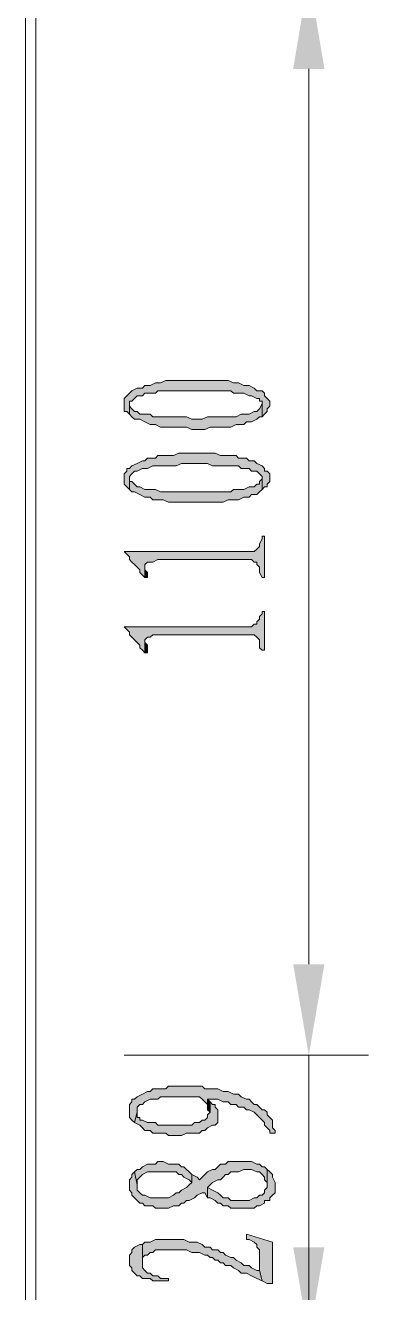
# Model space of a CAD drawing. Header units: millimetres. Extents: x 24 to 410, y 10 to 282.
# Drawn here: x 271.78 to 277.37, y 193.99 to 214.66 of the extents above; entities that cross this region are included whole.
import ezdxf

# ---------------------------------------------------------------- set-up
doc = ezdxf.new("R2010")
doc.units = ezdxf.units.MM

msp = doc.modelspace()

# ---------------------------------------------------------------- hatches: boundary and pattern name
h = msp.add_hatch(color=256)
h.dxf.hatch_style = 2
h.paths.add_polyline_path([(276.140333, 213.952667), (276.648333, 213.952667), (276.394333, 215.476667)])
h = msp.add_hatch(color=256)
h.dxf.hatch_style = 2
h.paths.add_polyline_path([(273.388667, 208.491667), (273.388667, 208.364667), (273.431, 208.364667), (273.473333, 208.322333), (273.473333, 208.534), (273.515667, 208.534), (273.558, 208.576333), (273.600333, 208.618667), (273.685, 208.618667), (273.727333, 208.661), (273.896667, 208.661), (273.939, 208.703333), (274.574, 208.703333), (275.124333, 208.703333), (275.166667, 208.661), (275.336, 208.661), (275.420667, 208.618667), (275.463, 208.618667), (275.547667, 208.576333), (275.59, 208.576333), (275.59, 208.534), (275.632333, 208.534), (275.632333, 208.491667), (275.632333, 208.28), (275.674667, 208.322333), (275.717, 208.364667), (275.717, 208.407), (275.759333, 208.449333), (275.759333, 208.534), (275.717, 208.576333), (275.674667, 208.618667), (275.674667, 208.661), (275.632333, 208.703333), (275.547667, 208.703333), (275.505333, 208.745667), (275.420667, 208.788), (275.336, 208.788), (275.251333, 208.830333), (275.166667, 208.830333), (275.082, 208.872667), (274.066, 208.872667), (273.981333, 208.830333), (273.896667, 208.830333), (273.812, 208.788), (273.727333, 208.788), (273.685, 208.745667), (273.600333, 208.745667), (273.515667, 208.703333), (273.473333, 208.661), (273.431, 208.618667), (273.388667, 208.576333)])
h = msp.add_hatch(color=256)
h.dxf.hatch_style = 2
h.paths.add_polyline_path([(273.473333, 208.322333), (273.515667, 208.28), (273.558, 208.237667), (273.642667, 208.237667), (273.727333, 208.195333), (273.812, 208.153), (273.896667, 208.153), (273.981333, 208.110667), (274.404667, 208.110667), (274.489333, 208.068333), (274.701, 208.068333), (274.785667, 208.110667), (275.124333, 208.110667), (275.209, 208.153), (275.336, 208.153), (275.378333, 208.195333), (275.463, 208.195333), (275.547667, 208.237667), (275.59, 208.28), (275.632333, 208.28), (275.632333, 208.491667), (275.59, 208.407), (275.547667, 208.364667), (275.505333, 208.364667), (275.420667, 208.322333), (275.293667, 208.322333), (275.209, 208.28), (274.743333, 208.28), (274.658667, 208.237667), (274.489333, 208.237667), (274.404667, 208.28), (273.854333, 208.28), (273.812, 208.322333), (273.642667, 208.322333), (273.600333, 208.364667), (273.558, 208.364667), (273.515667, 208.407), (273.473333, 208.449333), (273.473333, 208.491667)])
h = msp.add_hatch(color=256)
h.dxf.hatch_style = 2
h.paths.add_polyline_path([(273.388667, 207.264), (273.388667, 207.179333), (273.431, 207.137), (273.473333, 207.094667), (273.473333, 207.306333), (273.515667, 207.348667), (273.558, 207.391), (273.600333, 207.391), (273.685, 207.433333), (273.769667, 207.433333), (273.854333, 207.475667), (274.235333, 207.475667), (274.32, 207.518), (274.574, 207.518), (274.743333, 207.518), (274.828, 207.475667), (275.251333, 207.475667), (275.293667, 207.433333), (275.420667, 207.433333), (275.463, 207.391), (275.547667, 207.391), (275.59, 207.348667), (275.632333, 207.306333), (275.632333, 207.094667), (275.674667, 207.137), (275.717, 207.137), (275.717, 207.179333), (275.759333, 207.221667), (275.759333, 207.348667), (275.717, 207.391), (275.674667, 207.391), (275.674667, 207.433333), (275.632333, 207.475667), (275.547667, 207.518), (275.505333, 207.560333), (275.420667, 207.560333), (275.378333, 207.602667), (275.251333, 207.602667), (275.209, 207.645), (274.955, 207.645), (274.870333, 207.687333), (274.277667, 207.687333), (274.193, 207.645), (273.939, 207.645), (273.896667, 207.602667), (273.769667, 207.602667), (273.727333, 207.560333), (273.685, 207.560333), (273.600333, 207.518), (273.515667, 207.475667), (273.473333, 207.433333), (273.431, 207.433333), (273.431, 207.391), (273.388667, 207.348667)])
h = msp.add_hatch(color=256)
h.dxf.hatch_style = 2
h.paths.add_polyline_path([(273.473333, 207.094667), (273.515667, 207.052333), (273.558, 207.052333), (273.642667, 207.01), (273.727333, 206.967667), (273.812, 206.967667), (273.854333, 206.925333), (274.023667, 206.925333), (274.108333, 206.883), (274.997333, 206.883), (275.082, 206.925333), (275.124333, 206.925333), (275.209, 206.925333), (275.251333, 206.925333), (275.336, 206.967667), (275.420667, 206.967667), (275.463, 207.01), (275.547667, 207.01), (275.59, 207.052333), (275.632333, 207.094667), (275.632333, 207.264), (275.59, 207.221667), (275.59, 207.179333), (275.547667, 207.179333), (275.505333, 207.137), (275.420667, 207.137), (275.336, 207.094667), (275.166667, 207.094667), (275.124333, 207.052333), (273.981333, 207.052333), (273.896667, 207.094667), (273.727333, 207.094667), (273.642667, 207.137), (273.600333, 207.137), (273.558, 207.179333), (273.515667, 207.221667), (273.473333, 207.221667), (273.473333, 207.264)])
h = msp.add_hatch(color=256)
h.dxf.hatch_style = 2
h.paths.add_polyline_path([(273.388667, 206.078667), (273.431, 206.036333), (273.473333, 205.994), (273.473333, 205.951667), (273.515667, 205.909333), (273.558, 205.867), (273.600333, 205.824667), (273.642667, 205.782333), (273.642667, 205.74), (273.685, 205.697667), (273.727333, 205.655333), (273.727333, 205.867), (273.769667, 205.909333), (273.854333, 205.909333), (273.939, 205.951667), (275.463, 205.951667), (275.505333, 205.909333), (275.547667, 205.909333), (275.547667, 205.867), (275.59, 205.824667), (275.59, 205.74), (275.632333, 205.655333), (275.674667, 205.655333), (275.674667, 206.332667), (275.632333, 206.332667), (275.632333, 206.290333), (275.59, 206.205667), (275.59, 206.163333), (275.547667, 206.121), (275.505333, 206.078667)])
h = msp.add_hatch(color=256)
h.dxf.hatch_style = 2
h.paths.add_polyline_path([(273.727333, 205.655333), (273.769667, 205.655333), (273.769667, 205.697667), (273.769667, 205.74), (273.727333, 205.782333), (273.727333, 205.824667)])
h = msp.add_hatch(color=256)
h.dxf.hatch_style = 2
h.paths.add_polyline_path([(273.388667, 204.851), (273.431, 204.808667), (273.473333, 204.766333), (273.473333, 204.724), (273.515667, 204.681667), (273.558, 204.639333), (273.600333, 204.597), (273.642667, 204.554667), (273.642667, 204.512333), (273.685, 204.47), (273.727333, 204.427667), (273.727333, 204.639333), (273.769667, 204.681667), (273.812, 204.681667), (273.854333, 204.724), (275.505333, 204.724), (275.547667, 204.681667), (275.59, 204.639333), (275.59, 204.512333), (275.632333, 204.47), (275.674667, 204.47), (275.674667, 205.105), (275.632333, 205.105), (275.632333, 205.062667), (275.59, 205.020333), (275.59, 204.978), (275.547667, 204.935667), (275.547667, 204.893333), (275.505333, 204.893333), (275.463, 204.851)])
h = msp.add_hatch(color=256)
h.dxf.hatch_style = 2
h.paths.add_polyline_path([(273.727333, 204.427667), (273.769667, 204.427667), (273.769667, 204.512333), (273.769667, 204.554667), (273.727333, 204.597), (273.727333, 204.639333)])
h = msp.add_hatch(color=256)
h.dxf.hatch_style = 2
h.paths.add_polyline_path([(276.140333, 199.347667), (276.648333, 199.347667), (276.394333, 197.866)])
h = msp.add_hatch(color=256)
h.dxf.hatch_style = 2
h.paths.add_polyline_path([(276.140333, 199.347667), (276.648333, 199.347667), (276.394333, 197.866)])
h = msp.add_hatch(color=256)
h.dxf.hatch_style = 2
h.paths.add_polyline_path([(273.473333, 196.977), (273.473333, 196.85), (273.515667, 196.807667), (273.558, 196.765333), (273.600333, 196.934667), (273.600333, 197.019333), (273.642667, 197.061667), (273.685, 197.061667), (273.727333, 197.104), (273.812, 197.146333), (273.939, 197.146333), (273.981333, 197.188667), (274.531667, 197.188667), (274.616333, 197.188667), (274.658667, 197.146333), (274.701, 197.104), (274.743333, 197.061667), (274.743333, 197.146333), (274.785667, 197.146333), (274.912667, 197.146333), (274.997333, 197.104), (275.082, 197.104), (275.124333, 197.061667), (275.209, 197.061667), (275.251333, 197.019333), (275.336, 197.019333), (275.378333, 196.977), (275.420667, 196.977), (275.505333, 196.934667), (275.547667, 196.892333), (275.59, 196.85), (275.632333, 196.807667), (275.674667, 196.765333), (275.674667, 196.723), (275.717, 196.680667), (275.759333, 196.638333), (275.759333, 196.596), (275.844, 196.596), (275.844, 196.638333), (275.801667, 196.680667), (275.801667, 196.807667), (275.759333, 196.85), (275.717, 196.892333), (275.717, 196.934667), (275.674667, 196.977), (275.632333, 196.977), (275.59, 197.019333), (275.547667, 197.061667), (275.505333, 197.061667), (275.463, 197.104), (275.420667, 197.146333), (275.378333, 197.146333), (275.293667, 197.188667), (275.251333, 197.231), (275.166667, 197.231), (275.082, 197.273333), (274.997333, 197.273333), (274.912667, 197.315667), (274.701, 197.315667), (274.658667, 197.358), (274.108333, 197.358), (274.066, 197.315667), (273.854333, 197.315667), (273.812, 197.273333), (273.769667, 197.273333), (273.685, 197.231), (273.600333, 197.188667), (273.558, 197.146333), (273.515667, 197.146333), (273.515667, 197.104), (273.473333, 197.061667)])
h = msp.add_hatch(color=256)
h.dxf.hatch_style = 2
h.paths.add_polyline_path([(273.558, 196.765333), (273.642667, 196.723), (273.685, 196.680667), (273.727333, 196.638333), (273.812, 196.638333), (273.854333, 196.596), (274.066, 196.596), (274.108333, 196.553667), (274.32, 196.553667), (274.404667, 196.596), (274.616333, 196.596), (274.658667, 196.638333), (274.701, 196.638333), (274.743333, 196.680667), (274.828, 196.723), (274.870333, 196.723), (274.912667, 196.765333), (274.912667, 196.892333), (274.912667, 196.934667), (274.912667, 196.977), (274.870333, 197.019333), (274.870333, 197.061667), (274.828, 197.061667), (274.785667, 197.104), (274.785667, 196.934667), (274.743333, 196.892333), (274.743333, 196.85), (274.701, 196.807667), (274.658667, 196.807667), (274.616333, 196.765333), (274.531667, 196.765333), (274.489333, 196.723), (273.939, 196.723), (273.896667, 196.765333), (273.769667, 196.765333), (273.685, 196.807667), (273.642667, 196.807667), (273.642667, 196.85), (273.600333, 196.85), (273.600333, 196.892333), (273.600333, 196.934667)])
h = msp.add_hatch(color=256)
h.dxf.hatch_style = 2
h.paths.add_polyline_path([(274.743333, 197.061667), (274.743333, 196.977), (274.785667, 196.934667), (274.785667, 197.104), (274.743333, 197.146333)])
h = msp.add_hatch(color=256)
h.dxf.hatch_style = 2
h.paths.add_polyline_path([(273.473333, 195.749333), (273.473333, 195.664667), (273.515667, 195.622333), (273.515667, 195.58), (273.558, 195.537667), (273.600333, 195.495333), (273.642667, 195.453), (273.685, 195.453), (273.727333, 195.410667), (273.854333, 195.410667), (273.896667, 195.368333), (274.108333, 195.368333), (274.193, 195.410667), (274.277667, 195.410667), (274.32, 195.453), (274.362333, 195.453), (274.404667, 195.495333), (274.447, 195.495333), (274.531667, 195.537667), (274.574, 195.58), (274.658667, 195.622333), (274.701, 195.622333), (274.743333, 195.537667), (274.743333, 195.707), (274.785667, 195.749333), (274.828, 195.791667), (274.912667, 195.834), (274.955, 195.834), (274.997333, 195.876333), (275.039667, 195.918667), (275.082, 195.918667), (275.124333, 195.961), (275.251333, 195.961), (275.336, 196.003333), (275.463, 196.003333), (275.547667, 195.961), (275.59, 195.961), (275.632333, 195.918667), (275.674667, 195.876333), (275.674667, 195.834), (275.717, 195.791667), (275.717, 195.749333), (275.717, 196.003333), (275.674667, 196.045667), (275.632333, 196.045667), (275.59, 196.088), (275.547667, 196.088), (275.463, 196.130333), (275.082, 196.130333), (275.039667, 196.088), (274.955, 196.088), (274.912667, 196.045667), (274.870333, 196.003333), (274.828, 196.003333), (274.743333, 195.961), (274.658667, 195.876333), (274.616333, 195.834), (274.574, 195.876333), (274.489333, 195.918667), (274.489333, 195.791667), (274.447, 195.749333), (274.404667, 195.707), (274.32, 195.664667), (274.277667, 195.622333), (274.235333, 195.622333), (274.193, 195.58), (274.108333, 195.537667), (273.812, 195.537667), (273.727333, 195.58), (273.685, 195.58), (273.642667, 195.622333), (273.600333, 195.664667), (273.600333, 195.749333), (273.558, 195.961), (273.515667, 195.918667), (273.515667, 195.876333), (273.473333, 195.834)])
h = msp.add_hatch(color=256)
h.dxf.hatch_style = 2
h.paths.add_polyline_path([(273.558, 195.961), (273.600333, 195.749333), (273.600333, 195.834), (273.642667, 195.876333), (273.685, 195.918667), (273.769667, 195.961), (274.235333, 195.961), (274.277667, 195.918667), (274.32, 195.918667), (274.362333, 195.876333), (274.447, 195.834), (274.489333, 195.791667), (274.489333, 195.918667), (274.447, 195.961), (274.404667, 196.003333), (274.362333, 196.045667), (274.32, 196.045667), (274.277667, 196.088), (274.108333, 196.088), (274.023667, 196.130333), (273.939, 196.130333), (273.896667, 196.088), (273.769667, 196.088), (273.685, 196.045667), (273.642667, 196.003333), (273.600333, 196.003333)])
h = msp.add_hatch(color=256)
h.dxf.hatch_style = 2
h.paths.add_polyline_path([(274.743333, 195.537667), (274.785667, 195.537667), (274.870333, 195.495333), (274.912667, 195.453), (274.955, 195.453), (274.997333, 195.410667), (275.082, 195.410667), (275.124333, 195.368333), (275.505333, 195.368333), (275.547667, 195.410667), (275.59, 195.410667), (275.674667, 195.453), (275.674667, 195.495333), (275.759333, 195.495333), (275.759333, 195.537667), (275.801667, 195.58), (275.844, 195.622333), (275.844, 195.749333), (275.844, 195.791667), (275.801667, 195.876333), (275.801667, 195.918667), (275.759333, 195.961), (275.717, 196.003333), (275.717, 195.707), (275.674667, 195.664667), (275.674667, 195.622333), (275.632333, 195.58), (275.59, 195.58), (275.547667, 195.537667), (275.505333, 195.537667), (275.420667, 195.495333), (275.124333, 195.495333), (275.082, 195.537667), (274.997333, 195.537667), (274.955, 195.58), (274.912667, 195.622333), (274.828, 195.664667), (274.743333, 195.707)])
h = msp.add_hatch(color=256)
h.dxf.hatch_style = 2
h.paths.add_polyline_path([(275.378333, 194.945), (275.378333, 194.860333), (275.420667, 194.860333), (275.505333, 194.818), (275.547667, 194.775667), (275.547667, 194.733333), (275.59, 194.691), (275.59, 194.352333), (275.632333, 194.183), (275.717, 194.140667), (275.801667, 194.140667), (275.801667, 194.818)])
h = msp.add_hatch(color=256)
h.dxf.hatch_style = 2
h.paths.add_polyline_path([(273.473333, 194.521667), (273.473333, 194.437), (273.515667, 194.394667), (273.515667, 194.352333), (273.558, 194.31), (273.600333, 194.267667), (273.642667, 194.267667), (273.685, 194.225333), (273.812, 194.225333), (273.854333, 194.183), (274.108333, 194.183), (274.108333, 194.225333), (273.981333, 194.225333), (273.939, 194.267667), (273.854333, 194.267667), (273.812, 194.31), (273.769667, 194.31), (273.727333, 194.352333), (273.685, 194.394667), (273.685, 194.437), (273.685, 194.479333), (273.685, 194.775667), (273.642667, 194.775667), (273.558, 194.733333), (273.515667, 194.691), (273.515667, 194.648667), (273.473333, 194.606333)])
h = msp.add_hatch(color=256)
h.dxf.hatch_style = 2
h.paths.add_polyline_path([(273.685, 194.775667), (273.685, 194.479333), (273.685, 194.521667), (273.685, 194.564), (273.727333, 194.606333), (273.769667, 194.606333), (273.812, 194.648667), (273.854333, 194.648667), (273.896667, 194.691), (274.404667, 194.691), (274.489333, 194.648667), (274.616333, 194.648667), (274.701, 194.606333), (274.743333, 194.606333), (274.785667, 194.564), (274.828, 194.564), (274.870333, 194.521667), (274.912667, 194.521667), (274.955, 194.479333), (274.997333, 194.479333), (275.039667, 194.437), (275.124333, 194.437), (275.166667, 194.394667), (275.251333, 194.352333), (275.293667, 194.31), (275.378333, 194.31), (275.463, 194.267667), (275.547667, 194.225333), (275.632333, 194.183), (275.59, 194.352333), (275.547667, 194.352333), (275.463, 194.394667), (275.420667, 194.437), (275.336, 194.437), (275.293667, 194.479333), (275.209, 194.521667), (275.166667, 194.564), (275.124333, 194.564), (275.039667, 194.606333), (274.997333, 194.648667), (274.955, 194.648667), (274.912667, 194.691), (274.828, 194.691), (274.785667, 194.733333), (274.701, 194.733333), (274.658667, 194.775667), (274.574, 194.818), (274.447, 194.818), (274.362333, 194.860333), (273.896667, 194.860333), (273.812, 194.818), (273.727333, 194.818)])
h = msp.add_hatch(color=256)
h.dxf.hatch_style = 2
h.paths.add_polyline_path([(276.140333, 194.733333), (276.648333, 194.733333), (276.394333, 193.251667)])

# ---------------------------------------------------------------- linework, layer by layer
at = {"lineweight": 0}
for points in [[(271.78, 193.251667), (271.78, 238.675333)], [(271.949333, 193.251667), (271.949333, 238.675333)], [(276.394333, 199.347667), (276.394333, 213.952667)], [(276.394333, 199.347667), (276.394333, 200.871667)], [(273.388667, 197.866), (277.368, 197.866)], [(273.388667, 197.866), (277.368, 197.866)], [(276.394333, 193.251667), (276.394333, 197.866)], [(276.394333, 194.733333), (276.394333, 196.257333)]]:
    msp.add_lwpolyline(points, dxfattribs=at)
for points in [[(273.388667, 208.491667), (273.388667, 208.364667), (273.431, 208.364667), (273.473333, 208.322333), (273.473333, 208.534), (273.515667, 208.534), (273.558, 208.576333), (273.600333, 208.618667), (273.685, 208.618667), (273.727333, 208.661), (273.896667, 208.661), (273.939, 208.703333), (274.574, 208.703333), (275.124333, 208.703333), (275.166667, 208.661), (275.336, 208.661), (275.420667, 208.618667), (275.463, 208.618667), (275.547667, 208.576333), (275.59, 208.576333), (275.59, 208.534), (275.632333, 208.534), (275.632333, 208.491667), (275.632333, 208.28), (275.674667, 208.322333), (275.717, 208.364667), (275.717, 208.407), (275.759333, 208.449333), (275.759333, 208.534), (275.717, 208.576333), (275.674667, 208.618667), (275.674667, 208.661), (275.632333, 208.703333), (275.547667, 208.703333), (275.505333, 208.745667), (275.420667, 208.788), (275.336, 208.788), (275.251333, 208.830333), (275.166667, 208.830333), (275.082, 208.872667), (274.066, 208.872667), (273.981333, 208.830333), (273.896667, 208.830333), (273.812, 208.788), (273.727333, 208.788), (273.685, 208.745667), (273.600333, 208.745667), (273.515667, 208.703333), (273.473333, 208.661), (273.431, 208.618667), (273.388667, 208.576333)], [(273.473333, 208.322333), (273.515667, 208.28), (273.558, 208.237667), (273.642667, 208.237667), (273.727333, 208.195333), (273.812, 208.153), (273.896667, 208.153), (273.981333, 208.110667), (274.404667, 208.110667), (274.489333, 208.068333), (274.701, 208.068333), (274.785667, 208.110667), (275.124333, 208.110667), (275.209, 208.153), (275.336, 208.153), (275.378333, 208.195333), (275.463, 208.195333), (275.547667, 208.237667), (275.59, 208.28), (275.632333, 208.28), (275.632333, 208.491667), (275.59, 208.407), (275.547667, 208.364667), (275.505333, 208.364667), (275.420667, 208.322333), (275.293667, 208.322333), (275.209, 208.28), (274.743333, 208.28), (274.658667, 208.237667), (274.489333, 208.237667), (274.404667, 208.28), (273.854333, 208.28), (273.812, 208.322333), (273.642667, 208.322333), (273.600333, 208.364667), (273.558, 208.364667), (273.515667, 208.407), (273.473333, 208.449333), (273.473333, 208.491667)], [(273.388667, 207.264), (273.388667, 207.179333), (273.431, 207.137), (273.473333, 207.094667), (273.473333, 207.306333), (273.515667, 207.348667), (273.558, 207.391), (273.600333, 207.391), (273.685, 207.433333), (273.769667, 207.433333), (273.854333, 207.475667), (274.235333, 207.475667), (274.32, 207.518), (274.574, 207.518), (274.743333, 207.518), (274.828, 207.475667), (275.251333, 207.475667), (275.293667, 207.433333), (275.420667, 207.433333), (275.463, 207.391), (275.547667, 207.391), (275.59, 207.348667), (275.632333, 207.306333), (275.632333, 207.094667), (275.674667, 207.137), (275.717, 207.137), (275.717, 207.179333), (275.759333, 207.221667), (275.759333, 207.348667), (275.717, 207.391), (275.674667, 207.391), (275.674667, 207.433333), (275.632333, 207.475667), (275.547667, 207.518), (275.505333, 207.560333), (275.420667, 207.560333), (275.378333, 207.602667), (275.251333, 207.602667), (275.209, 207.645), (274.955, 207.645), (274.870333, 207.687333), (274.277667, 207.687333), (274.193, 207.645), (273.939, 207.645), (273.896667, 207.602667), (273.769667, 207.602667), (273.727333, 207.560333), (273.685, 207.560333), (273.600333, 207.518), (273.515667, 207.475667), (273.473333, 207.433333), (273.431, 207.433333), (273.431, 207.391), (273.388667, 207.348667)], [(273.473333, 207.094667), (273.515667, 207.052333), (273.558, 207.052333), (273.642667, 207.01), (273.727333, 206.967667), (273.812, 206.967667), (273.854333, 206.925333), (274.023667, 206.925333), (274.108333, 206.883), (274.997333, 206.883), (275.082, 206.925333), (275.124333, 206.925333), (275.209, 206.925333), (275.251333, 206.925333), (275.336, 206.967667), (275.420667, 206.967667), (275.463, 207.01), (275.547667, 207.01), (275.59, 207.052333), (275.632333, 207.094667), (275.632333, 207.264), (275.59, 207.221667), (275.59, 207.179333), (275.547667, 207.179333), (275.505333, 207.137), (275.420667, 207.137), (275.336, 207.094667), (275.166667, 207.094667), (275.124333, 207.052333), (273.981333, 207.052333), (273.896667, 207.094667), (273.727333, 207.094667), (273.642667, 207.137), (273.600333, 207.137), (273.558, 207.179333), (273.515667, 207.221667), (273.473333, 207.221667), (273.473333, 207.264)], [(273.388667, 206.078667), (273.431, 206.036333), (273.473333, 205.994), (273.473333, 205.951667), (273.515667, 205.909333), (273.558, 205.867), (273.600333, 205.824667), (273.642667, 205.782333), (273.642667, 205.74), (273.685, 205.697667), (273.727333, 205.655333), (273.727333, 205.867), (273.769667, 205.909333), (273.854333, 205.909333), (273.939, 205.951667), (275.463, 205.951667), (275.505333, 205.909333), (275.547667, 205.909333), (275.547667, 205.867), (275.59, 205.824667), (275.59, 205.74), (275.632333, 205.655333), (275.674667, 205.655333), (275.674667, 206.332667), (275.632333, 206.332667), (275.632333, 206.290333), (275.59, 206.205667), (275.59, 206.163333), (275.547667, 206.121), (275.505333, 206.078667)], [(273.727333, 205.655333), (273.769667, 205.655333), (273.769667, 205.697667), (273.769667, 205.74), (273.727333, 205.782333), (273.727333, 205.824667)], [(273.388667, 204.851), (273.431, 204.808667), (273.473333, 204.766333), (273.473333, 204.724), (273.515667, 204.681667), (273.558, 204.639333), (273.600333, 204.597), (273.642667, 204.554667), (273.642667, 204.512333), (273.685, 204.47), (273.727333, 204.427667), (273.727333, 204.639333), (273.769667, 204.681667), (273.812, 204.681667), (273.854333, 204.724), (275.505333, 204.724), (275.547667, 204.681667), (275.59, 204.639333), (275.59, 204.512333), (275.632333, 204.47), (275.674667, 204.47), (275.674667, 205.105), (275.632333, 205.105), (275.632333, 205.062667), (275.59, 205.020333), (275.59, 204.978), (275.547667, 204.935667), (275.547667, 204.893333), (275.505333, 204.893333), (275.463, 204.851)], [(273.727333, 204.427667), (273.769667, 204.427667), (273.769667, 204.512333), (273.769667, 204.554667), (273.727333, 204.597), (273.727333, 204.639333)], [(273.473333, 196.977), (273.473333, 196.85), (273.515667, 196.807667), (273.558, 196.765333), (273.600333, 196.934667), (273.600333, 197.019333), (273.642667, 197.061667), (273.685, 197.061667), (273.727333, 197.104), (273.812, 197.146333), (273.939, 197.146333), (273.981333, 197.188667), (274.531667, 197.188667), (274.616333, 197.188667), (274.658667, 197.146333), (274.701, 197.104), (274.743333, 197.061667), (274.743333, 197.146333), (274.785667, 197.146333), (274.912667, 197.146333), (274.997333, 197.104), (275.082, 197.104), (275.124333, 197.061667), (275.209, 197.061667), (275.251333, 197.019333), (275.336, 197.019333), (275.378333, 196.977), (275.420667, 196.977), (275.505333, 196.934667), (275.547667, 196.892333), (275.59, 196.85), (275.632333, 196.807667), (275.674667, 196.765333), (275.674667, 196.723), (275.717, 196.680667), (275.759333, 196.638333), (275.759333, 196.596), (275.844, 196.596), (275.844, 196.638333), (275.801667, 196.680667), (275.801667, 196.807667), (275.759333, 196.85), (275.717, 196.892333), (275.717, 196.934667), (275.674667, 196.977), (275.632333, 196.977), (275.59, 197.019333), (275.547667, 197.061667), (275.505333, 197.061667), (275.463, 197.104), (275.420667, 197.146333), (275.378333, 197.146333), (275.293667, 197.188667), (275.251333, 197.231), (275.166667, 197.231), (275.082, 197.273333), (274.997333, 197.273333), (274.912667, 197.315667), (274.701, 197.315667), (274.658667, 197.358), (274.108333, 197.358), (274.066, 197.315667), (273.854333, 197.315667), (273.812, 197.273333), (273.769667, 197.273333), (273.685, 197.231), (273.600333, 197.188667), (273.558, 197.146333), (273.515667, 197.146333), (273.515667, 197.104), (273.473333, 197.061667)], [(273.558, 196.765333), (273.642667, 196.723), (273.685, 196.680667), (273.727333, 196.638333), (273.812, 196.638333), (273.854333, 196.596), (274.066, 196.596), (274.108333, 196.553667), (274.32, 196.553667), (274.404667, 196.596), (274.616333, 196.596), (274.658667, 196.638333), (274.701, 196.638333), (274.743333, 196.680667), (274.828, 196.723), (274.870333, 196.723), (274.912667, 196.765333), (274.912667, 196.892333), (274.912667, 196.934667), (274.912667, 196.977), (274.870333, 197.019333), (274.870333, 197.061667), (274.828, 197.061667), (274.785667, 197.104), (274.785667, 196.934667), (274.743333, 196.892333), (274.743333, 196.85), (274.701, 196.807667), (274.658667, 196.807667), (274.616333, 196.765333), (274.531667, 196.765333), (274.489333, 196.723), (273.939, 196.723), (273.896667, 196.765333), (273.769667, 196.765333), (273.685, 196.807667), (273.642667, 196.807667), (273.642667, 196.85), (273.600333, 196.85), (273.600333, 196.892333), (273.600333, 196.934667)], [(274.743333, 197.061667), (274.743333, 196.977), (274.785667, 196.934667), (274.785667, 197.104), (274.743333, 197.146333)], [(273.473333, 195.749333), (273.473333, 195.664667), (273.515667, 195.622333), (273.515667, 195.58), (273.558, 195.537667), (273.600333, 195.495333), (273.642667, 195.453), (273.685, 195.453), (273.727333, 195.410667), (273.854333, 195.410667), (273.896667, 195.368333), (274.108333, 195.368333), (274.193, 195.410667), (274.277667, 195.410667), (274.32, 195.453), (274.362333, 195.453), (274.404667, 195.495333), (274.447, 195.495333), (274.531667, 195.537667), (274.574, 195.58), (274.658667, 195.622333), (274.701, 195.622333), (274.743333, 195.537667), (274.743333, 195.707), (274.785667, 195.749333), (274.828, 195.791667), (274.912667, 195.834), (274.955, 195.834), (274.997333, 195.876333), (275.039667, 195.918667), (275.082, 195.918667), (275.124333, 195.961), (275.251333, 195.961), (275.336, 196.003333), (275.463, 196.003333), (275.547667, 195.961), (275.59, 195.961), (275.632333, 195.918667), (275.674667, 195.876333), (275.674667, 195.834), (275.717, 195.791667), (275.717, 195.749333), (275.717, 196.003333), (275.674667, 196.045667), (275.632333, 196.045667), (275.59, 196.088), (275.547667, 196.088), (275.463, 196.130333), (275.082, 196.130333), (275.039667, 196.088), (274.955, 196.088), (274.912667, 196.045667), (274.870333, 196.003333), (274.828, 196.003333), (274.743333, 195.961), (274.658667, 195.876333), (274.616333, 195.834), (274.574, 195.876333), (274.489333, 195.918667), (274.489333, 195.791667), (274.447, 195.749333), (274.404667, 195.707), (274.32, 195.664667), (274.277667, 195.622333), (274.235333, 195.622333), (274.193, 195.58), (274.108333, 195.537667), (273.812, 195.537667), (273.727333, 195.58), (273.685, 195.58), (273.642667, 195.622333), (273.600333, 195.664667), (273.600333, 195.749333), (273.558, 195.961), (273.515667, 195.918667), (273.515667, 195.876333), (273.473333, 195.834)], [(273.558, 195.961), (273.600333, 195.749333), (273.600333, 195.834), (273.642667, 195.876333), (273.685, 195.918667), (273.769667, 195.961), (274.235333, 195.961), (274.277667, 195.918667), (274.32, 195.918667), (274.362333, 195.876333), (274.447, 195.834), (274.489333, 195.791667), (274.489333, 195.918667), (274.447, 195.961), (274.404667, 196.003333), (274.362333, 196.045667), (274.32, 196.045667), (274.277667, 196.088), (274.108333, 196.088), (274.023667, 196.130333), (273.939, 196.130333), (273.896667, 196.088), (273.769667, 196.088), (273.685, 196.045667), (273.642667, 196.003333), (273.600333, 196.003333)], [(274.743333, 195.537667), (274.785667, 195.537667), (274.870333, 195.495333), (274.912667, 195.453), (274.955, 195.453), (274.997333, 195.410667), (275.082, 195.410667), (275.124333, 195.368333), (275.505333, 195.368333), (275.547667, 195.410667), (275.59, 195.410667), (275.674667, 195.453), (275.674667, 195.495333), (275.759333, 195.495333), (275.759333, 195.537667), (275.801667, 195.58), (275.844, 195.622333), (275.844, 195.749333), (275.844, 195.791667), (275.801667, 195.876333), (275.801667, 195.918667), (275.759333, 195.961), (275.717, 196.003333), (275.717, 195.707), (275.674667, 195.664667), (275.674667, 195.622333), (275.632333, 195.58), (275.59, 195.58), (275.547667, 195.537667), (275.505333, 195.537667), (275.420667, 195.495333), (275.124333, 195.495333), (275.082, 195.537667), (274.997333, 195.537667), (274.955, 195.58), (274.912667, 195.622333), (274.828, 195.664667), (274.743333, 195.707)], [(275.378333, 194.945), (275.378333, 194.860333), (275.420667, 194.860333), (275.505333, 194.818), (275.547667, 194.775667), (275.547667, 194.733333), (275.59, 194.691), (275.59, 194.352333), (275.632333, 194.183), (275.717, 194.140667), (275.801667, 194.140667), (275.801667, 194.818)], [(273.473333, 194.521667), (273.473333, 194.437), (273.515667, 194.394667), (273.515667, 194.352333), (273.558, 194.31), (273.600333, 194.267667), (273.642667, 194.267667), (273.685, 194.225333), (273.812, 194.225333), (273.854333, 194.183), (274.108333, 194.183), (274.108333, 194.225333), (273.981333, 194.225333), (273.939, 194.267667), (273.854333, 194.267667), (273.812, 194.31), (273.769667, 194.31), (273.727333, 194.352333), (273.685, 194.394667), (273.685, 194.437), (273.685, 194.479333), (273.685, 194.775667), (273.642667, 194.775667), (273.558, 194.733333), (273.515667, 194.691), (273.515667, 194.648667), (273.473333, 194.606333)], [(273.685, 194.775667), (273.685, 194.479333), (273.685, 194.521667), (273.685, 194.564), (273.727333, 194.606333), (273.769667, 194.606333), (273.812, 194.648667), (273.854333, 194.648667), (273.896667, 194.691), (274.404667, 194.691), (274.489333, 194.648667), (274.616333, 194.648667), (274.701, 194.606333), (274.743333, 194.606333), (274.785667, 194.564), (274.828, 194.564), (274.870333, 194.521667), (274.912667, 194.521667), (274.955, 194.479333), (274.997333, 194.479333), (275.039667, 194.437), (275.124333, 194.437), (275.166667, 194.394667), (275.251333, 194.352333), (275.293667, 194.31), (275.378333, 194.31), (275.463, 194.267667), (275.547667, 194.225333), (275.632333, 194.183), (275.59, 194.352333), (275.547667, 194.352333), (275.463, 194.394667), (275.420667, 194.437), (275.336, 194.437), (275.293667, 194.479333), (275.209, 194.521667), (275.166667, 194.564), (275.124333, 194.564), (275.039667, 194.606333), (274.997333, 194.648667), (274.955, 194.648667), (274.912667, 194.691), (274.828, 194.691), (274.785667, 194.733333), (274.701, 194.733333), (274.658667, 194.775667), (274.574, 194.818), (274.447, 194.818), (274.362333, 194.860333), (273.896667, 194.860333), (273.812, 194.818), (273.727333, 194.818)]]:
    msp.add_lwpolyline(points, close=True, dxfattribs=at)

doc.saveas('drawing.dxf')
